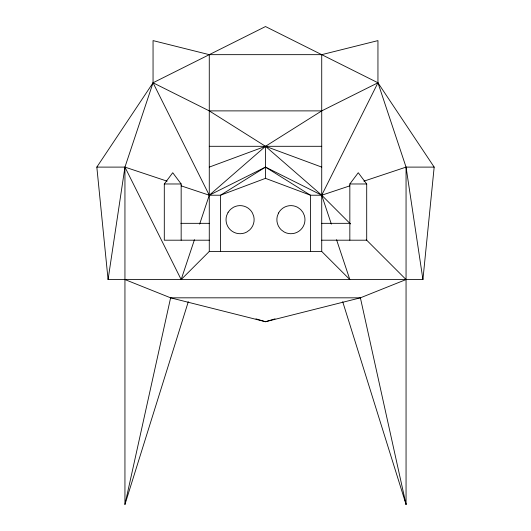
<?xml version="1.0" encoding="UTF-8"?>
<svg xmlns="http://www.w3.org/2000/svg" width="531" height="531" viewBox="0 0 531 531"><rect width="100%" height="100%" fill="white"/><g stroke="black" fill="none" stroke-linecap="round" stroke-linejoin="round"><path stroke-width="0.8" d="M422.928 279.558L434.172 167.106L377.946 82.776L265.5 26.55L153.054 82.776L96.828 167.106L108.072 279.558L422.928 279.558L406.056 167.106L377.946 82.776L377.946 40.608L321.726 54.66L209.274 54.66L153.054 40.608L153.054 82.776L124.944 167.106L108.072 279.558M125.767 500.388L124.944 504.45L124.944 167.106L96.828 167.106M188.293 301.727L124.944 504.45L170.61 297.825L360.39 297.825L406.056 279.558L366.231 239.733M167.106 181.164L124.944 167.106L181.164 279.558L194.439 239.733M199.643 224.115L209.274 195.222L265.5 146.304L321.726 110.886L377.946 82.776L321.726 195.222L331.357 224.115M209.274 240.198L164.298 240.198L164.298 183.978L172.734 172.734L181.164 183.978L181.164 240.198M349.836 240.198L349.836 183.978L358.266 172.734L366.702 183.978L366.702 240.198L321.726 240.198M181.164 279.558L209.274 251.442L209.274 54.66M349.836 185.85L321.726 195.222L310.476 195.222L265.5 178.356L220.524 195.222L209.274 195.222L181.164 185.85M209.274 167.106L265.5 146.304L321.726 167.106M363.894 181.164L406.056 167.106L434.172 167.106M275.031 318.865L265.5 321.726L170.61 297.825L124.944 279.558M350.42 223.916L321.726 195.222L265.5 167.106L209.274 195.222L153.054 82.776L209.274 110.886L321.726 110.886M209.274 146.304L321.726 146.304M164.298 183.978L181.164 183.978M349.836 183.978L366.702 183.978M180.872 223.332L209.274 223.332M321.726 223.332L350.128 223.332M209.274 251.442L321.726 251.442L349.836 279.558L336.561 239.733M255.969 318.865L265.5 321.726L360.39 297.825L406.056 504.45L406.056 167.106M209.274 110.886L265.5 146.304L321.726 195.222M342.707 301.727L406.056 504.45L405.233 500.388M321.726 54.66L321.726 251.442M310.476 251.442L310.476 195.222L265.5 167.106L220.524 195.222L220.524 251.442M265.5 146.304L265.5 178.356M278.556 212.984L277.248 216.409A14.058 14.058 0 0 0 281.264 229.877L284.238 232.034A14.058 14.058 0 0 0 304.389 215.646L302.896 212.3L300.579 209.453L297.606 207.302A14.058 14.058 0 0 0 278.556 212.984M228.104 212.3L226.611 215.646A14.058 14.058 0 0 0 246.762 232.034L249.736 229.877A14.058 14.058 0 0 0 253.752 216.409L252.444 212.984A14.058 14.058 0 0 0 233.394 207.302L230.421 209.453L228.104 212.3"/></g></svg>
